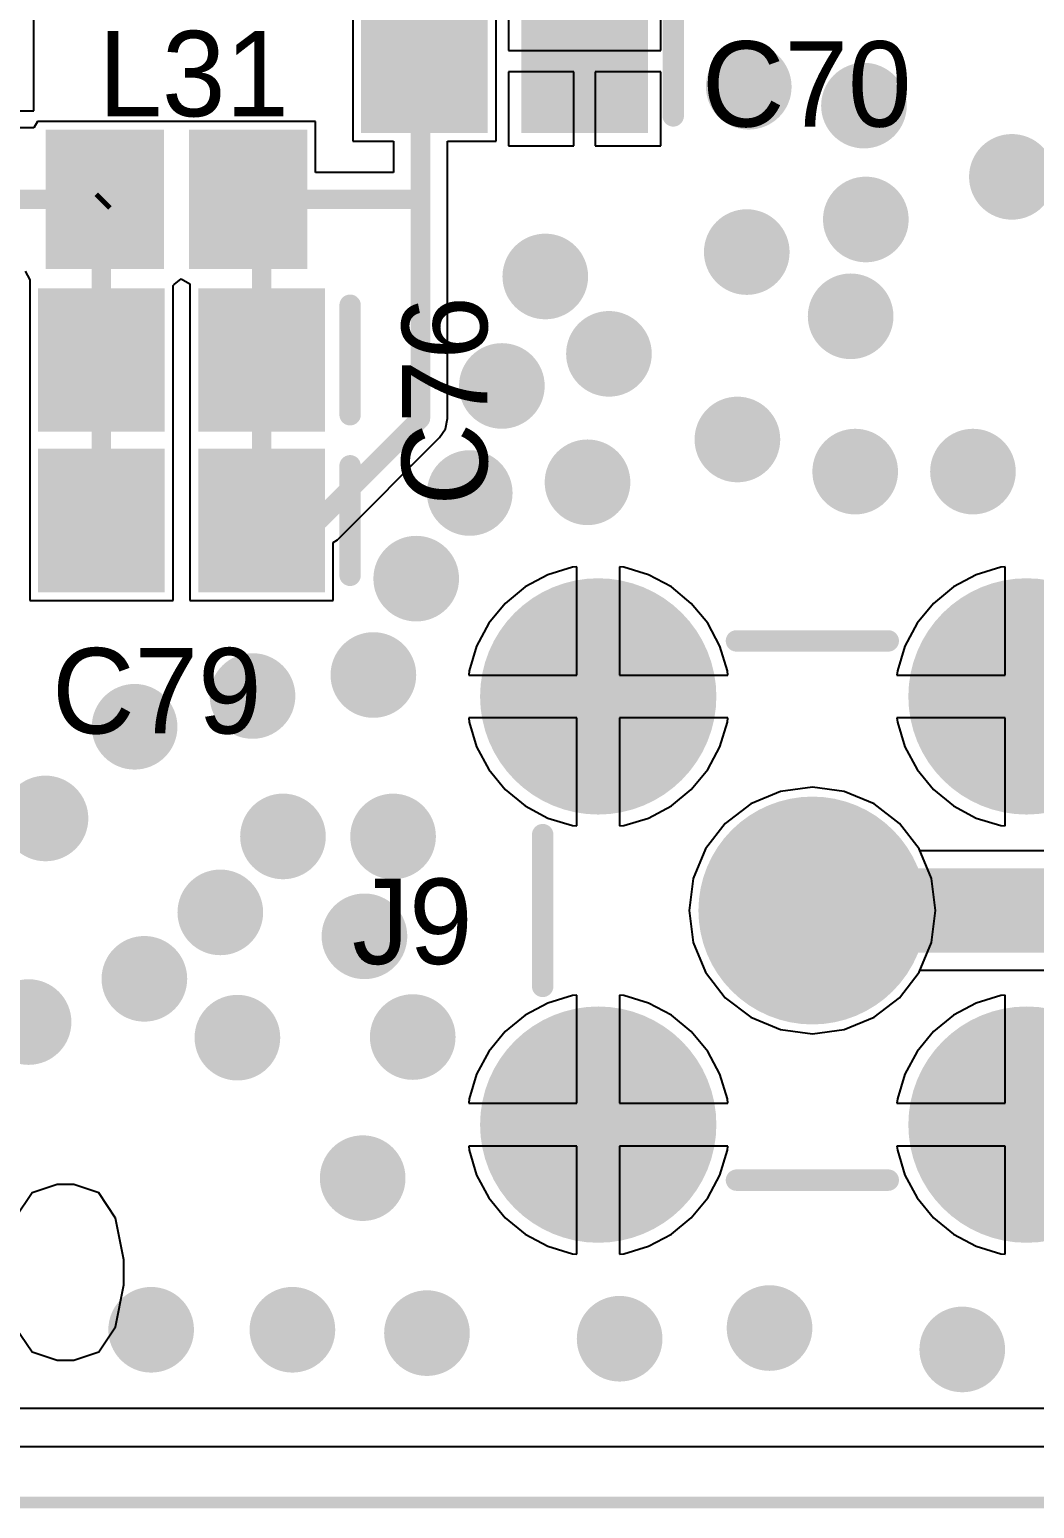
# Model space of a CAD drawing. Header units: millimetres. Extents: x 0 to 7.36, y -3.03 to 0.
# Drawn here: x 4.594 to 5.064, y -3.034 to -2.344 of the extents above; entities that cross this region are included whole.
import ezdxf

# ---------------------------------------------------------------- set-up
doc = ezdxf.new("R2010")
doc.units = ezdxf.units.MM
doc.header["$MEASUREMENT"] = 0
for name, color, linetype in [('BottomLayer', 5, 'Continuous'), ('BottomSolder', 6, 'Continuous'), ('KeepOutLayer', 6, 'Continuous'), ('MultiLayer', 9, 'Continuous'), ('PadHoleLayer', 156, 'Continuous'), ('TopLayer', 1, 'Continuous'), ('TopOverlay', 2, 'Continuous'), ('TopPaste', 8, 'Continuous'), ('TopSolder', 216, 'Continuous'), ('ViaHoleLayer', 16, 'Continuous')]:
    doc.layers.add(name, color=color, linetype=linetype)

# ---------------------------------------------------------------- blocks, each defined once
blk = doc.blocks.new('31_5431_31')
at = {"layer": 'BottomLayer'}
for points, const_width in [([(-0.12559, 0.1, 1), (-0.07441, 0.1, 1)], 0.05118), ([(0.07441, 0.1, 1), (0.12559, 0.1, 1)], 0.05118), ([(-0.02461, 0, 1), (0.02461, 0, 1)], 0.04921), ([(-0.12559, -0.1, 1), (-0.07441, -0.1, 1)], 0.05118), ([(0.07441, -0.1, 1), (0.12559, -0.1, 1)], 0.05118)]:
    blk.add_lwpolyline(points, format="xyb", close=True, dxfattribs=dict(at, const_width=const_width))
at = {"layer": 'BottomSolder'}
for points, const_width in [([(-0.12759, 0.1, 1), (-0.07241, 0.1, 1)], 0.05518), ([(0.07241, 0.1, 1), (0.12759, 0.1, 1)], 0.05518), ([(-0.02661, 0, 1), (0.02661, 0, 1)], 0.05321), ([(-0.12759, -0.1, 1), (-0.07241, -0.1, 1)], 0.05518), ([(0.07241, -0.1, 1), (0.12759, -0.1, 1)], 0.05518)]:
    blk.add_lwpolyline(points, format="xyb", close=True, dxfattribs=dict(at, const_width=const_width))
at = {"layer": 'MultiLayer'}
for points, const_width in [([(-0.12559, 0.1, 1), (-0.07441, 0.1, 1)], 0.05118), ([(0.07441, 0.1, 1), (0.12559, 0.1, 1)], 0.05118), ([(-0.02461, 0, 1), (0.02461, 0, 1)], 0.04921), ([(-0.12559, -0.1, 1), (-0.07441, -0.1, 1)], 0.05118), ([(0.07441, -0.1, 1), (0.12559, -0.1, 1)], 0.05118)]:
    blk.add_lwpolyline(points, format="xyb", close=True, dxfattribs=dict(at, const_width=const_width))
at = {"layer": 'PadHoleLayer', "const_width": 0.03346}
for points in [[(-0.11673, 0.1, 1), (-0.08327, 0.1, 1)], [(0.08327, 0.1, 1), (0.11673, 0.1, 1)], [(-0.01673, 0, 1), (0.01673, 0, 1)], [(-0.11673, -0.1, 1), (-0.08327, -0.1, 1)], [(0.08327, -0.1, 1), (0.11673, -0.1, 1)]]:
    blk.add_lwpolyline(points, format="xyb", close=True, dxfattribs=at)
at = {"layer": 'TopLayer'}
for points, const_width in [([(-0.12559, 0.1, 1), (-0.07441, 0.1, 1)], 0.05118), ([(0.07441, 0.1, 1), (0.12559, 0.1, 1)], 0.05118), ([(-0.02461, 0, 1), (0.02461, 0, 1)], 0.04921), ([(-0.12559, -0.1, 1), (-0.07441, -0.1, 1)], 0.05118), ([(0.07441, -0.1, 1), (0.12559, -0.1, 1)], 0.05118)]:
    blk.add_lwpolyline(points, format="xyb", close=True, dxfattribs=dict(at, const_width=const_width))
at = {"layer": 'TopOverlay', "const_width": 0.01}
for points in [[(-0.03544, 0.12593), (0.03544, 0.12593)], [(-0.12593, -0.03544), (-0.12593, 0.03544)], [(0.12593, -0.03544), (0.12593, 0.03544)], [(-0.03544, -0.12593), (0.03544, -0.12593)]]:
    blk.add_lwpolyline(points, dxfattribs=at)
at = {"layer": 'TopOverlay', "const_width": 0.005}
for points in [[(-0.03794, 0.12593, 1), (-0.03294, 0.12593, 1)], [(0.03294, 0.12593, 1), (0.03794, 0.12593, 1)], [(-0.12843, 0.03544, 1), (-0.12343, 0.03544, 1)], [(0.12343, 0.03544, 1), (0.12843, 0.03544, 1)], [(-0.12843, -0.03544, 1), (-0.12343, -0.03544, 1)], [(0.12343, -0.03544, 1), (0.12843, -0.03544, 1)], [(-0.03794, -0.12593, 1), (-0.03294, -0.12593, 1)], [(0.03294, -0.12593, 1), (0.03794, -0.12593, 1)]]:
    blk.add_lwpolyline(points, format="xyb", close=True, dxfattribs=at)
at = {"layer": 'TopSolder'}
for points, const_width in [([(-0.12759, 0.1, 1), (-0.07241, 0.1, 1)], 0.05518), ([(0.07241, 0.1, 1), (0.12759, 0.1, 1)], 0.05518), ([(-0.02661, 0, 1), (0.02661, 0, 1)], 0.05321), ([(-0.12759, -0.1, 1), (-0.07241, -0.1, 1)], 0.05518), ([(0.07241, -0.1, 1), (0.12759, -0.1, 1)], 0.05518)]:
    blk.add_lwpolyline(points, format="xyb", close=True, dxfattribs=dict(at, const_width=const_width))
blk = doc.blocks.new('CAP_0805_65')
at = {"layer": 'TopLayer'}
for points in [[(-0.05511, -0.02953), (-0.00393, -0.02953), (-0.05511, 0.02953), (-0.00393, 0.02953)], [(0.0197, -0.02953), (0.07088, -0.02953), (0.0197, 0.02953), (0.07088, 0.02953)]]:
    blk.add_solid(points, dxfattribs=at)
at = {"layer": 'TopOverlay', "const_width": 0.01}
blk.add_lwpolyline([(-0.07088, 0.02557), (-0.07088, -0.02557)], dxfattribs=at)
at = {"layer": 'TopOverlay', "const_width": 0.005}
for points in [[(-0.07338, 0.02557, 1), (-0.06838, 0.02557, 1)], [(-0.07338, -0.02557, 1), (-0.06838, -0.02557, 1)]]:
    blk.add_lwpolyline(points, format="xyb", close=True, dxfattribs=at)
at = {"layer": 'TopPaste'}
for points in [[(-0.05511, -0.02953), (-0.00393, -0.02953), (-0.05511, 0.02953), (-0.00393, 0.02953)], [(0.0197, -0.02953), (0.07088, -0.02953), (0.0197, 0.02953), (0.07088, 0.02953)]]:
    blk.add_solid(points, dxfattribs=at)
at = {"layer": 'TopSolder'}
for points in [[(-0.05911, -0.03353), (0.00007, -0.03353), (-0.05911, 0.03353), (0.00007, 0.03353)], [(0.0157, -0.03353), (0.07488, -0.03353), (0.0157, 0.03353), (0.07488, 0.03353)]]:
    blk.add_solid(points, dxfattribs=at)
blk = doc.blocks.new('CAP_0805_67')
at = {"layer": 'TopLayer'}
for points in [[(-0.05511, -0.02953), (-0.00393, -0.02953), (-0.05511, 0.02953), (-0.00393, 0.02953)], [(0.0197, -0.02953), (0.07088, -0.02953), (0.0197, 0.02953), (0.07088, 0.02953)]]:
    blk.add_solid(points, dxfattribs=at)
at = {"layer": 'TopOverlay', "const_width": 0.01}
blk.add_lwpolyline([(-0.07088, 0.02557), (-0.07088, -0.02557)], dxfattribs=at)
at = {"layer": 'TopOverlay', "const_width": 0.005}
for points in [[(-0.07338, 0.02557, 1), (-0.06838, 0.02557, 1)], [(-0.07338, -0.02557, 1), (-0.06838, -0.02557, 1)]]:
    blk.add_lwpolyline(points, format="xyb", close=True, dxfattribs=at)
at = {"layer": 'TopPaste'}
for points in [[(-0.05511, -0.02953), (-0.00393, -0.02953), (-0.05511, 0.02953), (-0.00393, 0.02953)], [(0.0197, -0.02953), (0.07088, -0.02953), (0.0197, 0.02953), (0.07088, 0.02953)]]:
    blk.add_solid(points, dxfattribs=at)
at = {"layer": 'TopSolder'}
for points in [[(-0.05911, -0.03353), (0.00007, -0.03353), (-0.05911, 0.03353), (0.00007, 0.03353)], [(0.0157, -0.03353), (0.07488, -0.03353), (0.0157, 0.03353), (0.07488, 0.03353)]]:
    blk.add_solid(points, dxfattribs=at)
blk = doc.blocks.new('IND_0805_148')
at = {"layer": 'TopLayer'}
for points in [[(-0.05709, -0.02854), (-0.00984, -0.02854), (-0.05709, 0.02854), (-0.00984, 0.02854)], [(0.00984, -0.02854), (0.05709, -0.02854), (0.00984, 0.02854), (0.05709, 0.02854)]]:
    blk.add_solid(points, dxfattribs=at)
at = {"layer": 'TopPaste'}
for points in [[(-0.05709, -0.02854), (-0.00984, -0.02854), (-0.05709, 0.02854), (-0.00984, 0.02854)], [(0.00984, -0.02854), (0.05709, -0.02854), (0.00984, 0.02854), (0.05709, 0.02854)]]:
    blk.add_solid(points, dxfattribs=at)
at = {"layer": 'TopSolder'}
for points in [[(-0.06109, -0.03254), (-0.00584, -0.03254), (-0.06109, 0.03254), (-0.00584, 0.03254)], [(0.00584, -0.03254), (0.06109, -0.03254), (0.00584, 0.03254), (0.06109, 0.03254)]]:
    blk.add_solid(points, dxfattribs=at)
blk = doc.blocks.new('CAP_0805_149')
at = {"layer": 'TopLayer'}
for points in [[(-0.05511, -0.02953), (-0.00393, -0.02953), (-0.05511, 0.02953), (-0.00393, 0.02953)], [(0.0197, -0.02953), (0.07088, -0.02953), (0.0197, 0.02953), (0.07088, 0.02953)]]:
    blk.add_solid(points, dxfattribs=at)
at = {"layer": 'TopOverlay', "const_width": 0.01}
blk.add_lwpolyline([(-0.07088, 0.02557), (-0.07088, -0.02557)], dxfattribs=at)
at = {"layer": 'TopOverlay', "const_width": 0.005}
for points in [[(-0.07338, 0.02557, 1), (-0.06838, 0.02557, 1)], [(-0.07338, -0.02557, 1), (-0.06838, -0.02557, 1)]]:
    blk.add_lwpolyline(points, format="xyb", close=True, dxfattribs=at)
at = {"layer": 'TopPaste'}
for points in [[(-0.05511, -0.02953), (-0.00393, -0.02953), (-0.05511, 0.02953), (-0.00393, 0.02953)], [(0.0197, -0.02953), (0.07088, -0.02953), (0.0197, 0.02953), (0.07088, 0.02953)]]:
    blk.add_solid(points, dxfattribs=at)
at = {"layer": 'TopSolder'}
for points in [[(-0.05911, -0.03353), (0.00007, -0.03353), (-0.05911, 0.03353), (0.00007, 0.03353)], [(0.0157, -0.03353), (0.07488, -0.03353), (0.0157, 0.03353), (0.07488, 0.03353)]]:
    blk.add_solid(points, dxfattribs=at)

msp = doc.modelspace()

# ---------------------------------------------------------------- linework, layer by layer
at = {"layer": 'BottomLayer'}
for p, q in [((4.84801, -2.5947), (4.83647, -2.5982)), ((4.85, -2.59451), (4.84801, -2.5947)), ((4.85, -2.645), (4.85, -2.59451)), ((4.87199, -2.5947), (4.87, -2.59451)), ((4.87, -2.59451), (4.87, -2.645)), ((4.88353, -2.5982), (4.87199, -2.5947)), ((5.04801, -2.5947), (5.03647, -2.5982)), ((5.05, -2.59451), (5.04801, -2.5947)), ((5.05, -2.645), (5.05, -2.59451)), ((4.82585, -2.60388), (4.81653, -2.61153)), ((4.83647, -2.5982), (4.82585, -2.60388)), ((4.89415, -2.60388), (4.88353, -2.5982)), ((4.90347, -2.61153), (4.89415, -2.60388)), ((5.02585, -2.60388), (5.01653, -2.61153)), ((5.03647, -2.5982), (5.02585, -2.60388)), ((4.81653, -2.61153), (4.80888, -2.62085)), ((4.91112, -2.62085), (4.90347, -2.61153)), ((5.01653, -2.61153), (5.00888, -2.62085)), ((4.80888, -2.62085), (4.8032, -2.63147)), ((4.9168, -2.63147), (4.91112, -2.62085)), ((5.00888, -2.62085), (5.0032, -2.63147)), ((4.8032, -2.63147), (4.7997, -2.64301)), ((4.9203, -2.64301), (4.9168, -2.63147)), ((5.0032, -2.63147), (4.9997, -2.64301)), ((4.7997, -2.64301), (4.79951, -2.645)), ((4.79951, -2.645), (4.85, -2.645)), ((4.87, -2.645), (4.92049, -2.645)), ((4.92049, -2.645), (4.9203, -2.64301)), ((4.9997, -2.64301), (4.99951, -2.645)), ((4.99951, -2.645), (5.05, -2.645)), ((4.85, -2.665), (4.79951, -2.665)), ((4.79951, -2.665), (4.7997, -2.66699)), ((4.85, -2.71549), (4.85, -2.665)), ((4.92049, -2.665), (4.87, -2.665)), ((4.87, -2.665), (4.87, -2.71549)), ((4.9203, -2.66699), (4.92049, -2.665)), ((5.05, -2.665), (4.99951, -2.665)), ((4.99951, -2.665), (4.9997, -2.66699)), ((5.05, -2.71549), (5.05, -2.665)), ((4.7997, -2.66699), (4.8032, -2.67853)), ((4.9168, -2.67853), (4.9203, -2.66699)), ((4.9997, -2.66699), (5.0032, -2.67853)), ((4.8032, -2.67853), (4.80888, -2.68915)), ((4.91112, -2.68915), (4.9168, -2.67853)), ((5.0032, -2.67853), (5.00888, -2.68915)), ((4.80888, -2.68915), (4.81653, -2.69847)), ((4.90347, -2.69847), (4.91112, -2.68915)), ((5.00888, -2.68915), (5.01653, -2.69847)), ((4.81653, -2.69847), (4.82585, -2.70612)), ((4.89415, -2.70612), (4.90347, -2.69847)), ((4.9451, -2.69938), (4.93121, -2.70513)), ((4.96, -2.69742), (4.9451, -2.69938)), ((4.9749, -2.69938), (4.96, -2.69742)), ((4.98879, -2.70513), (4.9749, -2.69938)), ((5.01653, -2.69847), (5.02585, -2.70612)), ((4.82585, -2.70612), (4.83647, -2.7118)), ((4.88353, -2.7118), (4.89415, -2.70612)), ((4.93121, -2.70513), (4.91929, -2.71429)), ((5.00071, -2.71429), (4.98879, -2.70513)), ((5.02585, -2.70612), (5.03647, -2.7118)), ((4.83647, -2.7118), (4.84801, -2.7153)), ((4.87199, -2.7153), (4.88353, -2.7118)), ((4.91929, -2.71429), (4.91014, -2.72621)), ((5.00986, -2.72621), (5.00071, -2.71429)), ((5.03647, -2.7118), (5.04801, -2.7153)), ((4.84801, -2.7153), (4.85, -2.71549)), ((4.87, -2.71549), (4.87199, -2.7153)), ((5.04801, -2.7153), (5.05, -2.71549)), ((4.91014, -2.72621), (4.90438, -2.7401)), ((5.01562, -2.7401), (5.00986, -2.72621)), ((4.90438, -2.7401), (4.90242, -2.755)), ((5.01758, -2.755), (5.01562, -2.7401)), ((4.90242, -2.755), (4.90438, -2.7699)), ((5.01562, -2.7699), (5.01758, -2.755)), ((4.90438, -2.7699), (4.91014, -2.78379)), ((5.00986, -2.78379), (5.01562, -2.7699)), ((4.91014, -2.78379), (4.91929, -2.79571)), ((5.00071, -2.79571), (5.00986, -2.78379)), ((4.84801, -2.7947), (4.83647, -2.7982)), ((4.85, -2.79451), (4.84801, -2.7947)), ((4.85, -2.845), (4.85, -2.79451)), ((4.87199, -2.7947), (4.87, -2.79451)), ((4.87, -2.79451), (4.87, -2.845)), ((4.88353, -2.7982), (4.87199, -2.7947)), ((4.91929, -2.79571), (4.93121, -2.80486)), ((4.98879, -2.80486), (5.00071, -2.79571)), ((5.04801, -2.7947), (5.03647, -2.7982)), ((5.05, -2.79451), (5.04801, -2.7947)), ((5.05, -2.845), (5.05, -2.79451)), ((4.82585, -2.80388), (4.81653, -2.81153)), ((4.83647, -2.7982), (4.82585, -2.80388)), ((4.89415, -2.80388), (4.88353, -2.7982)), ((4.90347, -2.81153), (4.89415, -2.80388)), ((5.02585, -2.80388), (5.01653, -2.81153)), ((5.03647, -2.7982), (5.02585, -2.80388)), ((4.93121, -2.80486), (4.9451, -2.81062)), ((4.9451, -2.81062), (4.96, -2.81258)), ((4.96, -2.81258), (4.9749, -2.81062)), ((4.9749, -2.81062), (4.98879, -2.80486)), ((4.81653, -2.81153), (4.80888, -2.82085)), ((4.91112, -2.82085), (4.90347, -2.81153)), ((5.01653, -2.81153), (5.00888, -2.82085)), ((4.80888, -2.82085), (4.8032, -2.83147)), ((4.9168, -2.83147), (4.91112, -2.82085)), ((5.00888, -2.82085), (5.0032, -2.83147)), ((4.8032, -2.83147), (4.7997, -2.84301)), ((4.9203, -2.84301), (4.9168, -2.83147)), ((5.0032, -2.83147), (4.9997, -2.84301)), ((4.7997, -2.84301), (4.79951, -2.845)), ((4.79951, -2.845), (4.85, -2.845)), ((4.87, -2.845), (4.92049, -2.845)), ((4.92049, -2.845), (4.9203, -2.84301)), ((4.9997, -2.84301), (4.99951, -2.845)), ((4.99951, -2.845), (5.05, -2.845)), ((4.85, -2.865), (4.79951, -2.865)), ((4.79951, -2.865), (4.7997, -2.86699)), ((4.85, -2.91549), (4.85, -2.865)), ((4.92049, -2.865), (4.87, -2.865)), ((4.87, -2.865), (4.87, -2.91549)), ((4.9203, -2.86699), (4.92049, -2.865)), ((5.05, -2.865), (4.99951, -2.865)), ((4.99951, -2.865), (4.9997, -2.86699)), ((5.05, -2.91549), (5.05, -2.865)), ((4.7997, -2.86699), (4.8032, -2.87853)), ((4.9168, -2.87853), (4.9203, -2.86699)), ((4.9997, -2.86699), (5.0032, -2.87853)), ((4.8032, -2.87853), (4.80888, -2.88915)), ((4.91112, -2.88915), (4.9168, -2.87853)), ((5.0032, -2.87853), (5.00888, -2.88915)), ((4.80888, -2.88915), (4.81653, -2.89847)), ((4.90347, -2.89847), (4.91112, -2.88915)), ((5.00888, -2.88915), (5.01653, -2.89847)), ((4.81653, -2.89847), (4.82585, -2.90612)), ((4.89415, -2.90612), (4.90347, -2.89847)), ((5.01653, -2.89847), (5.02585, -2.90612)), ((4.82585, -2.90612), (4.83647, -2.9118)), ((4.88353, -2.9118), (4.89415, -2.90612)), ((5.02585, -2.90612), (5.03647, -2.9118)), ((4.83647, -2.9118), (4.84801, -2.9153)), ((4.87199, -2.9153), (4.88353, -2.9118)), ((5.03647, -2.9118), (5.04801, -2.9153)), ((4.84801, -2.9153), (4.85, -2.91549)), ((4.87, -2.91549), (4.87199, -2.9153)), ((5.04801, -2.9153), (5.05, -2.91549)), ((7.35137, -2.98764), (0.04957, -2.98764))]:
    msp.add_line(p, q, dxfattribs=at)
at = {"layer": 'BottomLayer', "const_width": 0.02}
for points in [[(4.9203, -2.37026, 1), (4.9403, -2.37026, 1)], [(4.97409, -2.37906, 1), (4.99409, -2.37906, 1)], [(5.04317, -2.41234, 1), (5.06317, -2.41234, 1)], [(4.97497, -2.43225, 1), (4.99497, -2.43225, 1)], [(4.91937, -2.44747, 1), (4.93937, -2.44747, 1)], [(4.82528, -2.45887, 1), (4.84528, -2.45887, 1)], [(4.96788, -2.47747, 1), (4.98788, -2.47747, 1)], [(4.855, -2.495, 1), (4.875, -2.495, 1)], [(4.805, -2.51, 1), (4.825, -2.51, 1)], [(4.915, -2.535, 1), (4.935, -2.535, 1)], [(4.97, -2.55, 1), (4.99, -2.55, 1)], [(5.025, -2.55, 1), (5.045, -2.55, 1)], [(4.79, -2.56, 1), (4.81, -2.56, 1)], [(4.845, -2.555, 1), (4.865, -2.555, 1)], [(4.765, -2.6, 1), (4.785, -2.6, 1)], [(4.745, -2.645, 1), (4.765, -2.645, 1)], [(4.68856, -2.65481, 1), (4.70856, -2.65481, 1)], [(4.63349, -2.66918, 1), (4.65349, -2.66918, 1)], [(4.59188, -2.712, 1), (4.61188, -2.712, 1)], [(4.70278, -2.7204, 1), (4.72278, -2.7204, 1)], [(4.7542, -2.72041, 1), (4.7742, -2.72041, 1)], [(4.67352, -2.75587, 1), (4.69352, -2.75587, 1)], [(4.74083, -2.76705, 1), (4.76083, -2.76705, 1)], [(4.63806, -2.7869, 1), (4.65806, -2.7869, 1)], [(4.58398, -2.80709, 1), (4.60398, -2.80709, 1)], [(4.6815, -2.81439, 1), (4.7015, -2.81439, 1)], [(4.76337, -2.81409, 1), (4.78337, -2.81409, 1)], [(4.74, -2.88, 1), (4.76, -2.88, 1)], [(4.64122, -2.95081, 1), (4.66122, -2.95081, 1)], [(4.70719, -2.95081, 1), (4.72719, -2.95081, 1)], [(4.77002, -2.95238, 1), (4.79002, -2.95238, 1)], [(4.86, -2.955, 1), (4.88, -2.955, 1)], [(4.93, -2.95, 1), (4.95, -2.95, 1)], [(5.02, -2.96, 1), (5.04, -2.96, 1)]]:
    msp.add_lwpolyline(points, format="xyb", close=True, dxfattribs=at)
at = {"layer": 'KeepOutLayer'}
for const_width in [0.00551, 0.005]:
    msp.add_lwpolyline([(0, -3.0315), (7.3622, -3.0315)], dxfattribs=dict(at, const_width=const_width))
at = {"layer": 'MultiLayer', "const_width": 0.02}
for points in [[(4.9203, -2.37026, 1), (4.9403, -2.37026, 1)], [(4.97409, -2.37906, 1), (4.99409, -2.37906, 1)], [(5.04317, -2.41234, 1), (5.06317, -2.41234, 1)], [(4.97497, -2.43225, 1), (4.99497, -2.43225, 1)], [(4.91937, -2.44747, 1), (4.93937, -2.44747, 1)], [(4.82528, -2.45887, 1), (4.84528, -2.45887, 1)], [(4.96788, -2.47747, 1), (4.98788, -2.47747, 1)], [(4.855, -2.495, 1), (4.875, -2.495, 1)], [(4.805, -2.51, 1), (4.825, -2.51, 1)], [(4.915, -2.535, 1), (4.935, -2.535, 1)], [(4.97, -2.55, 1), (4.99, -2.55, 1)], [(5.025, -2.55, 1), (5.045, -2.55, 1)], [(4.79, -2.56, 1), (4.81, -2.56, 1)], [(4.845, -2.555, 1), (4.865, -2.555, 1)], [(4.765, -2.6, 1), (4.785, -2.6, 1)], [(4.745, -2.645, 1), (4.765, -2.645, 1)], [(4.68856, -2.65481, 1), (4.70856, -2.65481, 1)], [(4.63349, -2.66918, 1), (4.65349, -2.66918, 1)], [(4.59188, -2.712, 1), (4.61188, -2.712, 1)], [(4.70278, -2.7204, 1), (4.72278, -2.7204, 1)], [(4.7542, -2.72041, 1), (4.7742, -2.72041, 1)], [(4.67352, -2.75587, 1), (4.69352, -2.75587, 1)], [(4.74083, -2.76705, 1), (4.76083, -2.76705, 1)], [(4.63806, -2.7869, 1), (4.65806, -2.7869, 1)], [(4.58398, -2.80709, 1), (4.60398, -2.80709, 1)], [(4.6815, -2.81439, 1), (4.7015, -2.81439, 1)], [(4.76337, -2.81409, 1), (4.78337, -2.81409, 1)], [(4.74, -2.88, 1), (4.76, -2.88, 1)], [(4.64122, -2.95081, 1), (4.66122, -2.95081, 1)], [(4.70719, -2.95081, 1), (4.72719, -2.95081, 1)], [(4.77002, -2.95238, 1), (4.79002, -2.95238, 1)], [(4.86, -2.955, 1), (4.88, -2.955, 1)], [(4.93, -2.95, 1), (4.95, -2.95, 1)], [(5.02, -2.96, 1), (5.04, -2.96, 1)]]:
    msp.add_lwpolyline(points, format="xyb", close=True, dxfattribs=at)
at = {"layer": 'TopLayer'}
for p, q in [((4.59642, -2.38153), (4.59642, -2.3146)), ((4.81806, -2.31877), (4.81806, -2.3533)), ((4.88924, -2.3533), (4.88924, -2.31928)), ((4.74539, -2.32179), (4.74539, -2.3957)), ((4.81231, -2.3957), (4.81231, -2.3209)), ((4.81806, -2.3533), (4.85365, -2.3533)), ((4.85365, -2.3533), (4.88924, -2.3533)), ((4.84865, -2.3633), (4.81806, -2.3633)), ((4.81806, -2.3633), (4.81806, -2.39783)), ((4.84865, -2.39783), (4.84865, -2.3633)), ((4.88924, -2.3633), (4.85865, -2.3633)), ((4.85865, -2.3633), (4.85865, -2.39783)), ((4.88924, -2.39783), (4.88924, -2.3633)), ((4.52161, -2.38153), (4.59642, -2.38153)), ((4.59642, -2.3894), (4.52161, -2.3894)), ((4.59809, -2.38645), (4.59642, -2.3894)), ((4.66002, -2.38645), (4.59809, -2.38645)), ((4.66108, -2.38645), (4.66002, -2.38645)), ((4.66502, -2.38645), (4.66108, -2.38645)), ((4.66608, -2.38645), (4.66502, -2.38645)), ((4.72801, -2.38645), (4.66608, -2.38645)), ((4.72801, -2.41023), (4.72801, -2.38645)), ((4.74539, -2.3957), (4.76435, -2.3957)), ((4.76435, -2.3957), (4.76435, -2.41023)), ((4.78964, -2.42287), (4.78964, -2.3957)), ((4.78964, -2.3957), (4.81231, -2.3957)), ((4.81806, -2.39783), (4.84865, -2.39783)), ((4.85865, -2.39783), (4.88924, -2.39783)), ((4.76435, -2.41023), (4.72801, -2.41023)), ((4.78964, -2.5252), (4.78964, -2.42287)), ((4.59242, -2.45633), (4.5945, -2.46047)), ((4.5945, -2.46047), (4.5945, -2.46053)), ((4.5945, -2.46053), (4.5945, -2.53527)), ((4.66143, -2.46305), (4.66192, -2.46255)), ((4.66143, -2.53527), (4.66143, -2.46305)), ((4.66192, -2.46255), (4.66531, -2.45999)), ((4.66531, -2.45999), (4.6693, -2.4623)), ((4.6693, -2.4623), (4.6693, -2.53527)), ((4.78867, -2.53004), (4.78964, -2.5252)), ((4.73826, -2.58181), (4.78593, -2.53414)), ((4.78593, -2.53414), (4.78867, -2.53004)), ((4.5945, -2.53527), (4.5945, -2.53527)), ((4.5945, -2.53527), (4.5945, -2.53547)), ((4.5945, -2.53547), (4.5945, -2.53547)), ((4.5945, -2.53547), (4.5945, -2.61027)), ((4.66143, -2.53547), (4.66143, -2.53527)), ((4.66143, -2.53527), (4.66143, -2.53527)), ((4.66143, -2.61027), (4.66143, -2.53547)), ((4.66143, -2.53547), (4.66143, -2.53547)), ((4.6693, -2.53527), (4.6693, -2.53527)), ((4.6693, -2.53527), (4.6693, -2.53547)), ((4.6693, -2.53547), (4.6693, -2.53547)), ((4.6693, -2.53547), (4.6693, -2.61027)), ((4.73623, -2.58317), (4.73826, -2.58181)), ((4.73623, -2.61027), (4.73623, -2.58317)), ((4.84801, -2.5947), (4.83647, -2.5982)), ((4.85, -2.59451), (4.84801, -2.5947)), ((4.85, -2.645), (4.85, -2.59451)), ((4.87199, -2.5947), (4.87, -2.59451)), ((4.87, -2.59451), (4.87, -2.645)), ((4.88353, -2.5982), (4.87199, -2.5947)), ((5.04801, -2.5947), (5.03647, -2.5982)), ((5.05, -2.59451), (5.04801, -2.5947)), ((5.05, -2.645), (5.05, -2.59451)), ((4.82585, -2.60388), (4.81653, -2.61153)), ((4.83647, -2.5982), (4.82585, -2.60388)), ((4.89415, -2.60388), (4.88353, -2.5982)), ((4.90347, -2.61153), (4.89415, -2.60388)), ((5.02585, -2.60388), (5.01653, -2.61153)), ((5.03647, -2.5982), (5.02585, -2.60388)), ((4.5945, -2.61027), (4.66143, -2.61027)), ((4.6693, -2.61027), (4.73623, -2.61027)), ((4.81653, -2.61153), (4.80888, -2.62085)), ((4.91112, -2.62085), (4.90347, -2.61153)), ((5.01653, -2.61153), (5.00888, -2.62085)), ((4.80888, -2.62085), (4.8032, -2.63147)), ((4.9168, -2.63147), (4.91112, -2.62085)), ((5.00888, -2.62085), (5.0032, -2.63147)), ((4.8032, -2.63147), (4.7997, -2.64301)), ((4.9203, -2.64301), (4.9168, -2.63147)), ((5.0032, -2.63147), (4.9997, -2.64301)), ((4.7997, -2.64301), (4.79951, -2.645)), ((4.79951, -2.645), (4.85, -2.645)), ((4.87, -2.645), (4.92049, -2.645)), ((4.92049, -2.645), (4.9203, -2.64301)), ((4.9997, -2.64301), (4.99951, -2.645)), ((4.99951, -2.645), (5.05, -2.645)), ((4.85, -2.665), (4.79951, -2.665)), ((4.79951, -2.665), (4.7997, -2.66699)), ((4.85, -2.71549), (4.85, -2.665)), ((4.92049, -2.665), (4.87, -2.665)), ((4.87, -2.665), (4.87, -2.71549)), ((4.9203, -2.66699), (4.92049, -2.665)), ((5.05, -2.665), (4.99951, -2.665)), ((4.99951, -2.665), (4.9997, -2.66699)), ((5.05, -2.71549), (5.05, -2.665)), ((4.7997, -2.66699), (4.8032, -2.67853)), ((4.9168, -2.67853), (4.9203, -2.66699)), ((4.9997, -2.66699), (5.0032, -2.67853)), ((4.8032, -2.67853), (4.80888, -2.68915)), ((4.91112, -2.68915), (4.9168, -2.67853)), ((5.0032, -2.67853), (5.00888, -2.68915)), ((4.80888, -2.68915), (4.81653, -2.69847)), ((4.90347, -2.69847), (4.91112, -2.68915)), ((5.00888, -2.68915), (5.01653, -2.69847)), ((4.81653, -2.69847), (4.82585, -2.70612)), ((4.89415, -2.70612), (4.90347, -2.69847)), ((4.9451, -2.69938), (4.93121, -2.70513)), ((4.96, -2.69742), (4.9451, -2.69938)), ((4.9749, -2.69938), (4.96, -2.69742)), ((4.98879, -2.70513), (4.9749, -2.69938)), ((5.01653, -2.69847), (5.02585, -2.70612)), ((4.82585, -2.70612), (4.83647, -2.7118)), ((4.88353, -2.7118), (4.89415, -2.70612)), ((4.93121, -2.70513), (4.91929, -2.71429)), ((5.00071, -2.71429), (4.98879, -2.70513)), ((5.02585, -2.70612), (5.03647, -2.7118)), ((4.83647, -2.7118), (4.84801, -2.7153)), ((4.87199, -2.7153), (4.88353, -2.7118)), ((4.91929, -2.71429), (4.91014, -2.72621)), ((5.00986, -2.72621), (5.00071, -2.71429)), ((5.03647, -2.7118), (5.04801, -2.7153)), ((4.84801, -2.7153), (4.85, -2.71549)), ((4.87, -2.71549), (4.87199, -2.7153)), ((5.04801, -2.7153), (5.05, -2.71549)), ((4.91014, -2.72621), (4.90438, -2.7401)), ((5.01028, -2.7272), (5.00986, -2.72621)), ((5.2313, -2.7272), (5.01028, -2.7272)), ((4.90438, -2.7401), (4.90242, -2.755)), ((4.90242, -2.755), (4.90438, -2.7699)), ((4.90438, -2.7699), (4.91014, -2.78379)), ((5.00986, -2.78379), (5.01028, -2.7828)), ((5.01028, -2.7828), (5.20183, -2.7828)), ((4.91014, -2.78379), (4.91929, -2.79571)), ((5.00071, -2.79571), (5.00986, -2.78379)), ((4.84801, -2.7947), (4.83647, -2.7982)), ((4.85, -2.79451), (4.84801, -2.7947)), ((4.85, -2.845), (4.85, -2.79451)), ((4.87199, -2.7947), (4.87, -2.79451)), ((4.87, -2.79451), (4.87, -2.845)), ((4.88353, -2.7982), (4.87199, -2.7947)), ((4.91929, -2.79571), (4.93121, -2.80486)), ((4.98879, -2.80486), (5.00071, -2.79571)), ((5.04801, -2.7947), (5.03647, -2.7982)), ((5.05, -2.79451), (5.04801, -2.7947)), ((5.05, -2.845), (5.05, -2.79451)), ((4.82585, -2.80388), (4.81653, -2.81153)), ((4.83647, -2.7982), (4.82585, -2.80388)), ((4.89415, -2.80388), (4.88353, -2.7982)), ((4.90347, -2.81153), (4.89415, -2.80388)), ((5.02585, -2.80388), (5.01653, -2.81153)), ((5.03647, -2.7982), (5.02585, -2.80388)), ((4.93121, -2.80486), (4.9451, -2.81062)), ((4.9451, -2.81062), (4.96, -2.81258)), ((4.96, -2.81258), (4.9749, -2.81062)), ((4.9749, -2.81062), (4.98879, -2.80486)), ((4.81653, -2.81153), (4.80888, -2.82085)), ((4.91112, -2.82085), (4.90347, -2.81153)), ((5.01653, -2.81153), (5.00888, -2.82085)), ((4.80888, -2.82085), (4.8032, -2.83147)), ((4.9168, -2.83147), (4.91112, -2.82085)), ((5.00888, -2.82085), (5.0032, -2.83147)), ((4.8032, -2.83147), (4.7997, -2.84301)), ((4.9203, -2.84301), (4.9168, -2.83147)), ((5.0032, -2.83147), (4.9997, -2.84301)), ((4.7997, -2.84301), (4.79951, -2.845)), ((4.79951, -2.845), (4.85, -2.845)), ((4.87, -2.845), (4.92049, -2.845)), ((4.92049, -2.845), (4.9203, -2.84301)), ((4.9997, -2.84301), (4.99951, -2.845)), ((4.99951, -2.845), (5.05, -2.845)), ((4.85, -2.865), (4.79951, -2.865)), ((4.79951, -2.865), (4.7997, -2.86699)), ((4.85, -2.91549), (4.85, -2.865)), ((4.92049, -2.865), (4.87, -2.865)), ((4.87, -2.865), (4.87, -2.91549)), ((4.9203, -2.86699), (4.92049, -2.865)), ((5.05, -2.865), (4.99951, -2.865)), ((4.99951, -2.865), (4.9997, -2.86699)), ((5.05, -2.91549), (5.05, -2.865)), ((4.7997, -2.86699), (4.8032, -2.87853)), ((4.9168, -2.87853), (4.9203, -2.86699)), ((4.9997, -2.86699), (5.0032, -2.87853)), ((4.8032, -2.87853), (4.80888, -2.88915)), ((4.91112, -2.88915), (4.9168, -2.87853)), ((5.0032, -2.87853), (5.00888, -2.88915)), ((4.80888, -2.88915), (4.81653, -2.89847)), ((4.90347, -2.89847), (4.91112, -2.88915)), ((5.00888, -2.88915), (5.01653, -2.89847)), ((4.81653, -2.89847), (4.82585, -2.90612)), ((4.89415, -2.90612), (4.90347, -2.89847)), ((5.01653, -2.89847), (5.02585, -2.90612)), ((4.82585, -2.90612), (4.83647, -2.9118)), ((4.88353, -2.9118), (4.89415, -2.90612)), ((5.02585, -2.90612), (5.03647, -2.9118)), ((4.83647, -2.9118), (4.84801, -2.9153)), ((4.87199, -2.9153), (4.88353, -2.9118)), ((5.03647, -2.9118), (5.04801, -2.9153)), ((4.84801, -2.9153), (4.85, -2.91549)), ((4.87, -2.91549), (4.87199, -2.9153)), ((5.04801, -2.9153), (5.05, -2.91549)), ((7.33622, -3.00551), (0.02598, -3.00551))]:
    msp.add_line(p, q, dxfattribs=at)
for points, const_width in [([(4.77974, -2.3583), (4.77974, -2.27975)], 0.00906), ([(4.85365, -2.3583), (4.85365, -2.27975)], 0.00906), ([(4.77699, -2.42287), (4.77699, -2.3583)], 0.00906), ([(4.77699, -2.3583), (4.77885, -2.3583)], 0.00906), ([(4.77885, -2.3583), (4.77974, -2.3583)], 0.00906), ([(4.55902, -2.42287), (4.62959, -2.42287)], 0.00906), ([(4.62796, -2.42449), (4.62959, -2.42287)], 0.00906), ([(4.62796, -2.49787), (4.62796, -2.42449)], 0.00906), ([(4.69652, -2.42287), (4.77699, -2.42287)], 0.00906), ([(4.69652, -2.42287), (4.70277, -2.42912)], 0.00906), ([(4.77699, -2.5252), (4.77699, -2.42287)], 0.00906), ([(4.70277, -2.49787), (4.70277, -2.42912)], 0.00906), ([(4.62796, -2.57287), (4.62796, -2.49787)], 0.00906), ([(4.70277, -2.57287), (4.70277, -2.49787)], 0.00906), ([(4.72932, -2.57287), (4.77699, -2.5252)], 0.00906), ([(4.70277, -2.57287), (4.72932, -2.57287)], 0.00906), ([(4.96, -2.755), (5.2313, -2.755)], 0.03937)]:
    msp.add_lwpolyline(points, dxfattribs=dict(at, const_width=const_width))
for points, const_width in [([(4.77473, -2.3583, 1), (4.77926, -2.3583, 1)], 0.00453), ([(4.77473, -2.3583, 1), (4.77926, -2.3583, 1)], 0.00453), ([(4.77659, -2.3583, 1), (4.78111, -2.3583, 1)], 0.00453), ([(4.77659, -2.3583, 1), (4.78111, -2.3583, 1)], 0.00453), ([(4.77747, -2.3583, 1), (4.782, -2.3583, 1)], 0.00453), ([(4.77747, -2.3583, 1), (4.782, -2.3583, 1)], 0.00453), ([(4.85139, -2.3583, 1), (4.85592, -2.3583, 1)], 0.00453), ([(4.9203, -2.37026, 1), (4.9403, -2.37026, 1)], 0.02), ([(4.97409, -2.37906, 1), (4.99409, -2.37906, 1)], 0.02), ([(5.04317, -2.41234, 1), (5.06317, -2.41234, 1)], 0.02), ([(4.97497, -2.43225, 1), (4.99497, -2.43225, 1)], 0.02), ([(4.6257, -2.42449, 1), (4.63023, -2.42449, 1)], 0.00453), ([(4.6257, -2.42449, 1), (4.63023, -2.42449, 1)], 0.00453), ([(4.62732, -2.42287, 1), (4.63185, -2.42287, 1)], 0.00453), ([(4.62732, -2.42287, 1), (4.63185, -2.42287, 1)], 0.00453), ([(4.69425, -2.42287, 1), (4.69878, -2.42287, 1)], 0.00453), ([(4.69425, -2.42287, 1), (4.69878, -2.42287, 1)], 0.00453), ([(4.77473, -2.42287, 1), (4.77926, -2.42287, 1)], 0.00453), ([(4.77473, -2.42287, 1), (4.77926, -2.42287, 1)], 0.00453), ([(4.77473, -2.42287, 1), (4.77926, -2.42287, 1)], 0.00453), ([(4.7005, -2.42912, 1), (4.70503, -2.42912, 1)], 0.00453), ([(4.7005, -2.42912, 1), (4.70503, -2.42912, 1)], 0.00453), ([(4.91937, -2.44747, 1), (4.93937, -2.44747, 1)], 0.02), ([(4.82528, -2.45887, 1), (4.84528, -2.45887, 1)], 0.02), ([(4.96788, -2.47747, 1), (4.98788, -2.47747, 1)], 0.02), ([(4.855, -2.495, 1), (4.875, -2.495, 1)], 0.02), ([(4.6257, -2.49787, 1), (4.63023, -2.49787, 1)], 0.00453), ([(4.6257, -2.49787, 1), (4.63023, -2.49787, 1)], 0.00453), ([(4.7005, -2.49787, 1), (4.70503, -2.49787, 1)], 0.00453), ([(4.7005, -2.49787, 1), (4.70503, -2.49787, 1)], 0.00453), ([(4.805, -2.51, 1), (4.825, -2.51, 1)], 0.02), ([(4.77473, -2.5252, 1), (4.77926, -2.5252, 1)], 0.00453), ([(4.77473, -2.5252, 1), (4.77926, -2.5252, 1)], 0.00453), ([(4.915, -2.535, 1), (4.935, -2.535, 1)], 0.02), ([(4.97, -2.55, 1), (4.99, -2.55, 1)], 0.02), ([(5.025, -2.55, 1), (5.045, -2.55, 1)], 0.02), ([(4.79, -2.56, 1), (4.81, -2.56, 1)], 0.02), ([(4.845, -2.555, 1), (4.865, -2.555, 1)], 0.02), ([(4.6257, -2.57287, 1), (4.63023, -2.57287, 1)], 0.00453), ([(4.7005, -2.57287, 1), (4.70503, -2.57287, 1)], 0.00453), ([(4.7005, -2.57287, 1), (4.70503, -2.57287, 1)], 0.00453), ([(4.72706, -2.57287, 1), (4.73158, -2.57287, 1)], 0.00453), ([(4.72706, -2.57287, 1), (4.73158, -2.57287, 1)], 0.00453), ([(4.765, -2.6, 1), (4.785, -2.6, 1)], 0.02), ([(4.745, -2.645, 1), (4.765, -2.645, 1)], 0.02), ([(4.68856, -2.65481, 1), (4.70856, -2.65481, 1)], 0.02), ([(4.63349, -2.66918, 1), (4.65349, -2.66918, 1)], 0.02), ([(4.59188, -2.712, 1), (4.61188, -2.712, 1)], 0.02), ([(4.70278, -2.7204, 1), (4.72278, -2.7204, 1)], 0.02), ([(4.7542, -2.72041, 1), (4.7742, -2.72041, 1)], 0.02), ([(4.67352, -2.75587, 1), (4.69352, -2.75587, 1)], 0.02), ([(4.95016, -2.755, 1), (4.96984, -2.755, 1)], 0.01969), ([(4.74083, -2.76705, 1), (4.76083, -2.76705, 1)], 0.02), ([(4.63806, -2.7869, 1), (4.65806, -2.7869, 1)], 0.02), ([(4.58398, -2.80709, 1), (4.60398, -2.80709, 1)], 0.02), ([(4.6815, -2.81439, 1), (4.7015, -2.81439, 1)], 0.02), ([(4.76337, -2.81409, 1), (4.78337, -2.81409, 1)], 0.02), ([(4.74, -2.88, 1), (4.76, -2.88, 1)], 0.02), ([(4.64122, -2.95081, 1), (4.66122, -2.95081, 1)], 0.02), ([(4.70719, -2.95081, 1), (4.72719, -2.95081, 1)], 0.02), ([(4.77002, -2.95238, 1), (4.79002, -2.95238, 1)], 0.02), ([(4.86, -2.955, 1), (4.88, -2.955, 1)], 0.02), ([(4.93, -2.95, 1), (4.95, -2.95, 1)], 0.02), ([(5.02, -2.96, 1), (5.04, -2.96, 1)], 0.02)]:
    msp.add_lwpolyline(points, format="xyb", close=True, dxfattribs=dict(at, const_width=const_width))
at = {"layer": 'TopOverlay'}
for p, q in [((4.59558, -2.8869), (4.58777, -2.89862)), ((4.60729, -2.883), (4.59558, -2.8869)), ((4.6151, -2.883), (4.60729, -2.883)), ((4.62682, -2.8869), (4.6151, -2.883)), ((4.63462, -2.89862), (4.62682, -2.8869)), ((4.63853, -2.91814), (4.63462, -2.89862)), ((4.63853, -2.92986), (4.63853, -2.91814)), ((4.63462, -2.94938), (4.63853, -2.92986)), ((4.58777, -2.94938), (4.59558, -2.9611)), ((4.62682, -2.9611), (4.63462, -2.94938)), ((4.59558, -2.9611), (4.60729, -2.965)), ((4.6151, -2.965), (4.62682, -2.9611)), ((4.60729, -2.965), (4.6151, -2.965))]:
    msp.add_line(p, q, dxfattribs=at)
at = {"layer": 'ViaHoleLayer', "const_width": 0.00956}
for points in [[(4.92552, -2.37026, 1), (4.93508, -2.37026, 1)], [(4.97931, -2.37906, 1), (4.98887, -2.37906, 1)], [(5.04839, -2.41234, 1), (5.05795, -2.41234, 1)], [(4.98019, -2.43225, 1), (4.98975, -2.43225, 1)], [(4.92459, -2.44747, 1), (4.93415, -2.44747, 1)], [(4.8305, -2.45887, 1), (4.84006, -2.45887, 1)], [(4.9731, -2.47747, 1), (4.98266, -2.47747, 1)], [(4.86022, -2.495, 1), (4.86978, -2.495, 1)], [(4.81022, -2.51, 1), (4.81978, -2.51, 1)], [(4.92022, -2.535, 1), (4.92978, -2.535, 1)], [(4.97522, -2.55, 1), (4.98478, -2.55, 1)], [(5.03022, -2.55, 1), (5.03978, -2.55, 1)], [(4.85022, -2.555, 1), (4.85978, -2.555, 1)], [(4.79522, -2.56, 1), (4.80478, -2.56, 1)], [(4.77022, -2.6, 1), (4.77978, -2.6, 1)], [(4.75022, -2.645, 1), (4.75978, -2.645, 1)], [(4.69378, -2.65481, 1), (4.70334, -2.65481, 1)], [(4.63871, -2.66918, 1), (4.64827, -2.66918, 1)], [(4.5971, -2.712, 1), (4.60666, -2.712, 1)], [(4.708, -2.7204, 1), (4.71756, -2.7204, 1)], [(4.75942, -2.72041, 1), (4.76899, -2.72041, 1)], [(4.67874, -2.75587, 1), (4.6883, -2.75587, 1)], [(4.74605, -2.76705, 1), (4.75561, -2.76705, 1)], [(4.64328, -2.7869, 1), (4.65284, -2.7869, 1)], [(4.5892, -2.80709, 1), (4.59876, -2.80709, 1)], [(4.68672, -2.81439, 1), (4.69628, -2.81439, 1)], [(4.76859, -2.81409, 1), (4.77815, -2.81409, 1)], [(4.74522, -2.88, 1), (4.75478, -2.88, 1)], [(4.64644, -2.95081, 1), (4.656, -2.95081, 1)], [(4.71241, -2.95081, 1), (4.72197, -2.95081, 1)], [(4.93522, -2.95, 1), (4.94478, -2.95, 1)], [(4.77524, -2.95238, 1), (4.7848, -2.95238, 1)], [(4.86522, -2.955, 1), (4.87478, -2.955, 1)], [(5.02522, -2.96, 1), (5.03478, -2.96, 1)]]:
    msp.add_lwpolyline(points, format="xyb", close=True, dxfattribs=at)

# ---------------------------------------------------------------- block references
at = {"rotation": 180}
for name, p in [('CAP_0805_149', (4.82414, -2.3583)), ('IND_0805_148', (4.66305, -2.42287)), ('CAP_0805_67', (4.67325, -2.49787)), ('CAP_0805_65', (4.67325, -2.57287))]:
    msp.add_blockref(name, p, dxfattribs=at)
msp.add_blockref('31_5431_31', (4.96, -2.755))

# ---------------------------------------------------------------- texts
at = {"layer": 'TopOverlay'}
for s, p in [('L31', (4.6266, -2.38406)), ('C70', (4.90844, -2.38889)), ('C79', (4.60496, -2.6723)), ('J9', (4.745, -2.78))]:
    msp.add_text(s, height=0.039894, dxfattribs=at).set_placement(p)
msp.add_text('C76', height=0.039894, rotation=90, dxfattribs=at).set_placement((4.8082, -2.56592))

doc.saveas('drawing.dxf')
